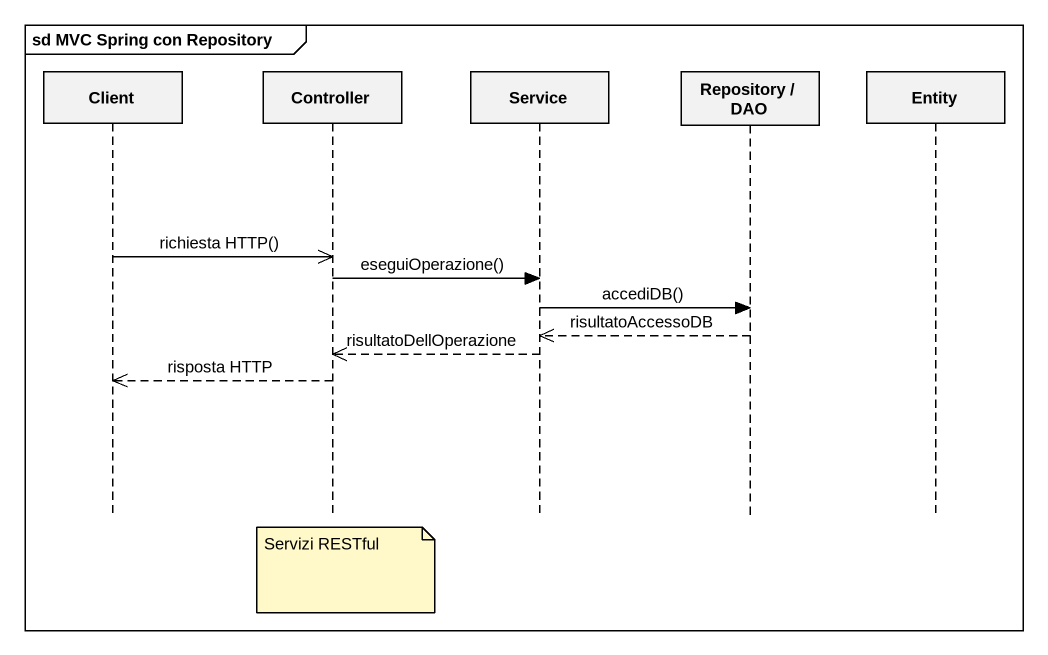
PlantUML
@startuml
mainframe sd MVC Spring con Repository
hide footbox
participant Client
participant Controller
participant Service
participant "Repository / DAO" as Repository_DAO
participant "Entity" as Entity_

Client ->> Controller : richiesta HTTP()
Controller -> Service : eseguiOperazione()
Service -> Repository_DAO : accediDB()
Repository_DAO -->> Service : risultatoAccessoDB
Service -->> Controller : risultatoDellOperazione
Controller -->> Client : risposta HTTP
note over Controller : Servizi RESTful
@enduml
